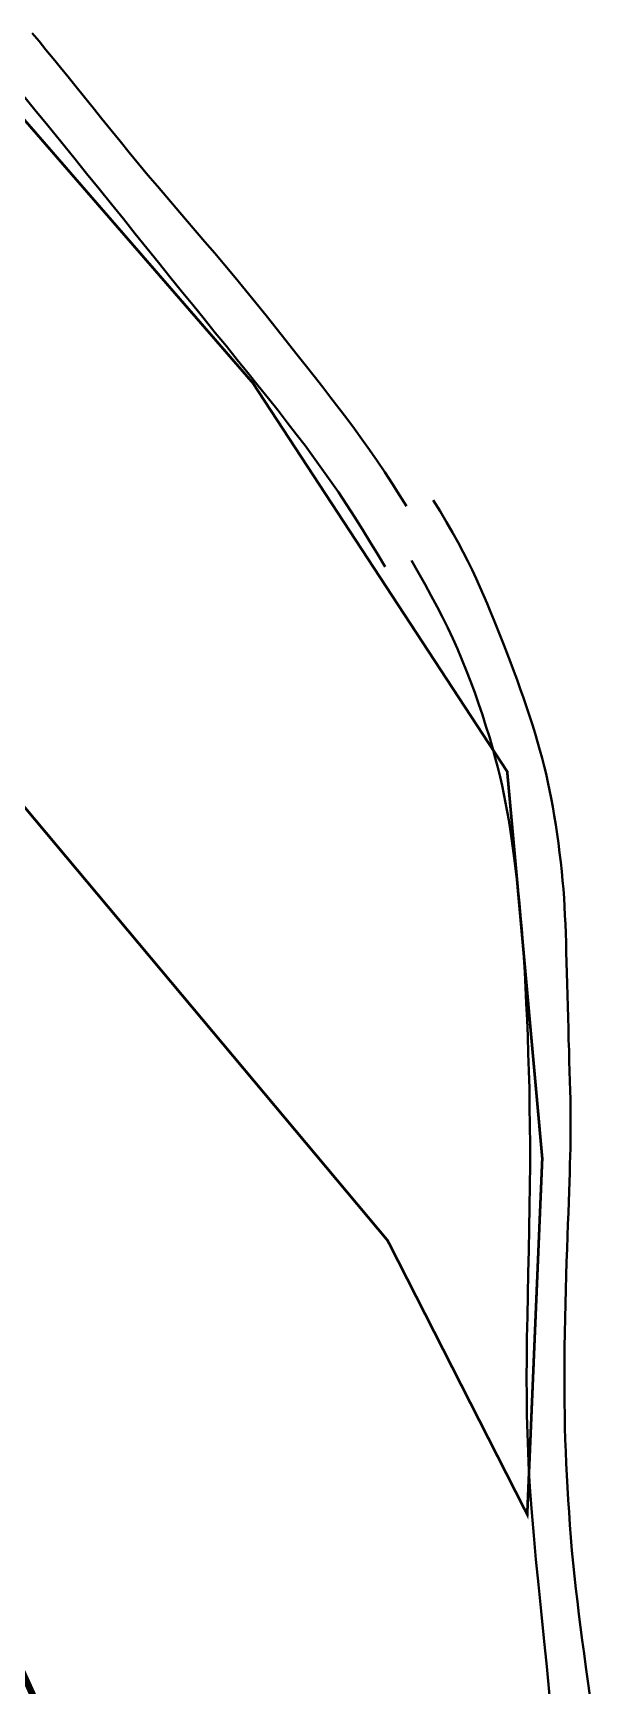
# Model space of a CAD drawing. Header units: metres. Extents: x 561401 to 594056, y 8460144 to 8508504.
# Drawn here: x 572589.6 to 572631.1, y 8471173 to 8471296.1 of the extents above; entities that cross this region are included whole.
import ezdxf

# ---------------------------------------------------------------- set-up
doc = ezdxf.new("R2010")
doc.units = ezdxf.units.M
for name, color, linetype in [('1.1. DERECHO DE VIA', 230, 'Continuous'), ('1.1. VIA EXISTENTE', 252, 'Continuous'), ('1.2. AFECTADOS BASE GRAFICA ESTATAL NO INSCRITO', 30, 'Continuous')]:
    doc.layers.add(name, color=color, linetype=linetype)

msp = doc.modelspace()

# ---------------------------------------------------------------- linework, layer by layer
at = {"layer": '1.1. DERECHO DE VIA', "color": 230, "linetype": 'Continuous', "lineweight": 40, "ltscale": 0.2, "const_width": 0.5}
msp.add_lwpolyline([(572588.08, 8471175.7), (572596.3, 8471157.63)], dxfattribs=at)
at = {"layer": '1.1. VIA EXISTENTE', "color": 253, "linetype": 'Continuous', "lineweight": 40, "ltscale": 0.2, "true_color": 0x84a4a6}
for points in [[(572617.43, 8471260.89), (572616.9, 8471261.73), (572616.36, 8471262.58), (572615.8, 8471263.43), (572615.23, 8471264.27), (572614.67, 8471265.09), (572614.1, 8471265.88), (572613.54, 8471266.66), (572612.97, 8471267.43), (572612.39, 8471268.2), (572611.8, 8471268.97), (572611.19, 8471269.76), (572610.55, 8471270.57), (572609.89, 8471271.42), (572609.19, 8471272.3), (572608.47, 8471273.21), (572607.72, 8471274.15), (572606.97, 8471275.1), (572606.2, 8471276.05), (572605.43, 8471277), (572604.66, 8471277.93), (572603.9, 8471278.85), (572603.15, 8471279.74), (572602.42, 8471280.6), (572601.7, 8471281.44), (572600.98, 8471282.27), (572600.28, 8471283.09), (572599.58, 8471283.91), (572598.88, 8471284.73), (572598.18, 8471285.56), (572597.48, 8471286.39), (572596.79, 8471287.24), (572596.1, 8471288.08), (572595.42, 8471288.92), (572594.75, 8471289.75), (572594.09, 8471290.57), (572593.45, 8471291.36), (572592.83, 8471292.13), (572592.24, 8471292.87), (572591.67, 8471293.57), (572591.12, 8471294.25), (572590.58, 8471294.9), (572590.07, 8471295.53), (572589.57, 8471296.14)], [(572588.82, 8471291.59), (572589.76, 8471290.43), (572590.72, 8471289.25), (572591.69, 8471288.06), (572592.66, 8471286.86), (572593.61, 8471285.69), (572594.55, 8471284.53), (572595.46, 8471283.4), (572596.35, 8471282.29), (572597.23, 8471281.19), (572598.1, 8471280.11), (572598.96, 8471279.04), (572599.81, 8471277.98), (572600.66, 8471276.93), (572601.51, 8471275.89), (572602.35, 8471274.85), (572603.19, 8471273.82), (572604.02, 8471272.81), (572604.83, 8471271.81), (572605.62, 8471270.83), (572606.39, 8471269.87), (572607.14, 8471268.93), (572607.86, 8471268.03), (572608.55, 8471267.14), (572609.22, 8471266.27), (572609.87, 8471265.41), (572610.5, 8471264.55), (572611.13, 8471263.69), (572611.74, 8471262.82), (572612.35, 8471261.93), (572612.96, 8471261.03), (572613.56, 8471260.1), (572614.15, 8471259.17), (572614.73, 8471258.23), (572615.29, 8471257.3), (572615.83, 8471256.39)], [(572631.08, 8471172.3), (572630.93, 8471173.39), (572630.78, 8471174.43), (572630.64, 8471175.45), (572630.51, 8471176.43), (572630.38, 8471177.4), (572630.25, 8471178.36), (572630.14, 8471179.3), (572630.03, 8471180.25), (572629.92, 8471181.2), (572629.83, 8471182.16), (572629.74, 8471183.12), (572629.66, 8471184.07), (572629.59, 8471185.02), (572629.52, 8471185.96), (572629.46, 8471186.89), (572629.41, 8471187.81), (572629.36, 8471188.71), (572629.31, 8471189.59), (572629.28, 8471190.48), (572629.24, 8471191.37), (572629.22, 8471192.27), (572629.2, 8471193.19), (572629.18, 8471194.14), (572629.18, 8471195.12), (572629.18, 8471196.13), (572629.18, 8471197.18), (572629.19, 8471198.25), (572629.21, 8471199.33), (572629.23, 8471200.41), (572629.26, 8471201.49), (572629.28, 8471202.56), (572629.31, 8471203.6), (572629.34, 8471204.61), (572629.37, 8471205.58), (572629.4, 8471206.52), (572629.44, 8471207.42), (572629.47, 8471208.27), (572629.5, 8471209.09), (572629.52, 8471209.86), (572629.55, 8471210.58), (572629.57, 8471211.25), (572629.59, 8471211.89), (572629.61, 8471212.49), (572629.62, 8471213.08), (572629.63, 8471213.65), (572629.64, 8471214.23), (572629.64, 8471214.81), (572629.64, 8471215.41), (572629.63, 8471216.04), (572629.62, 8471216.7), (572629.6, 8471217.38), (572629.58, 8471218.08), (572629.56, 8471218.81), (572629.54, 8471219.57), (572629.52, 8471220.35), (572629.49, 8471221.15), (572629.47, 8471221.97), (572629.45, 8471222.8), (572629.43, 8471223.64), (572629.41, 8471224.48), (572629.38, 8471225.31), (572629.36, 8471226.13), (572629.34, 8471226.92), (572629.32, 8471227.68), (572629.3, 8471228.41), (572629.28, 8471229.1), (572629.25, 8471229.77), (572629.22, 8471230.42), (572629.19, 8471231.07), (572629.15, 8471231.71), (572629.1, 8471232.36), (572629.04, 8471233.02), (572628.98, 8471233.69), (572628.9, 8471234.38), (572628.82, 8471235.08), (572628.73, 8471235.79), (572628.63, 8471236.48), (572628.53, 8471237.17), (572628.42, 8471237.85), (572628.31, 8471238.51), (572628.19, 8471239.14), (572628.07, 8471239.75), (572627.95, 8471240.35), (572627.81, 8471240.95), (572627.67, 8471241.53), (572627.52, 8471242.13), (572627.36, 8471242.73), (572627.18, 8471243.34), (572626.99, 8471243.97), (572626.79, 8471244.62), (572626.58, 8471245.28), (572626.35, 8471245.95), (572626.12, 8471246.62), (572625.89, 8471247.29), (572625.65, 8471247.96), (572625.41, 8471248.62), (572625.17, 8471249.28), (572624.92, 8471249.92), (572624.68, 8471250.56), (572624.43, 8471251.18), (572624.18, 8471251.81), (572623.93, 8471252.43), (572623.68, 8471253.04), (572623.42, 8471253.65), (572623.16, 8471254.27), (572622.89, 8471254.88), (572622.6, 8471255.51), (572622.3, 8471256.15), (572621.98, 8471256.8), (572621.63, 8471257.48), (572621.26, 8471258.19), (572620.84, 8471258.93), (572620.4, 8471259.71), (572619.92, 8471260.52), (572619.41, 8471261.35)], [(572617.8, 8471256.84), (572618.32, 8471255.94), (572618.81, 8471255.07), (572619.27, 8471254.23), (572619.7, 8471253.41), (572620.11, 8471252.62), (572620.5, 8471251.83), (572620.86, 8471251.05), (572621.21, 8471250.27), (572621.55, 8471249.49), (572621.87, 8471248.68), (572622.19, 8471247.86), (572622.5, 8471247.03), (572622.79, 8471246.19), (572623.07, 8471245.35), (572623.34, 8471244.52), (572623.59, 8471243.71), (572623.82, 8471242.92), (572624.03, 8471242.16), (572624.22, 8471241.44), (572624.39, 8471240.75), (572624.54, 8471240.09), (572624.68, 8471239.44), (572624.8, 8471238.8), (572624.92, 8471238.16), (572625.03, 8471237.51), (572625.13, 8471236.84), (572625.24, 8471236.15), (572625.34, 8471235.43), (572625.44, 8471234.69), (572625.54, 8471233.91), (572625.64, 8471233.09), (572625.74, 8471232.24), (572625.83, 8471231.34), (572625.92, 8471230.4), (572626, 8471229.42), (572626.08, 8471228.38), (572626.15, 8471227.31), (572626.22, 8471226.2), (572626.28, 8471225.05), (572626.34, 8471223.86), (572626.4, 8471222.65), (572626.45, 8471221.41), (572626.49, 8471220.14), (572626.53, 8471218.85), (572626.57, 8471217.53), (572626.59, 8471216.17), (572626.61, 8471214.77), (572626.62, 8471213.33), (572626.62, 8471211.84), (572626.61, 8471210.3), (572626.59, 8471208.72), (572626.56, 8471207.09), (572626.53, 8471205.45), (572626.49, 8471203.79), (572626.45, 8471202.15), (572626.42, 8471200.53), (572626.39, 8471198.96), (572626.37, 8471197.44), (572626.36, 8471195.98), (572626.37, 8471194.58), (572626.38, 8471193.2), (572626.42, 8471191.83), (572626.47, 8471190.44), (572626.54, 8471189.01), (572626.63, 8471187.51), (572626.75, 8471185.93), (572626.89, 8471184.24), (572627.06, 8471182.45), (572627.24, 8471180.57), (572627.44, 8471178.6), (572627.64, 8471176.57), (572627.86, 8471174.47), (572628.07, 8471172.31)]]:
    msp.add_lwpolyline(points, dxfattribs=at)
at = {"layer": '1.2. AFECTADOS BASE GRAFICA ESTATAL NO INSCRITO', "color": 64, "linetype": 'Continuous', "lineweight": -3, "const_width": 0.2}
msp.add_lwpolyline([(572584.64, 8471243.68), (572616.02, 8471206.2), (572626.41, 8471185.79), (572627.53, 8471212.32), (572624.92, 8471241.13), (572605.98, 8471270.08), (572584.26, 8471295.12)], dxfattribs=at)

doc.saveas('drawing.dxf')
